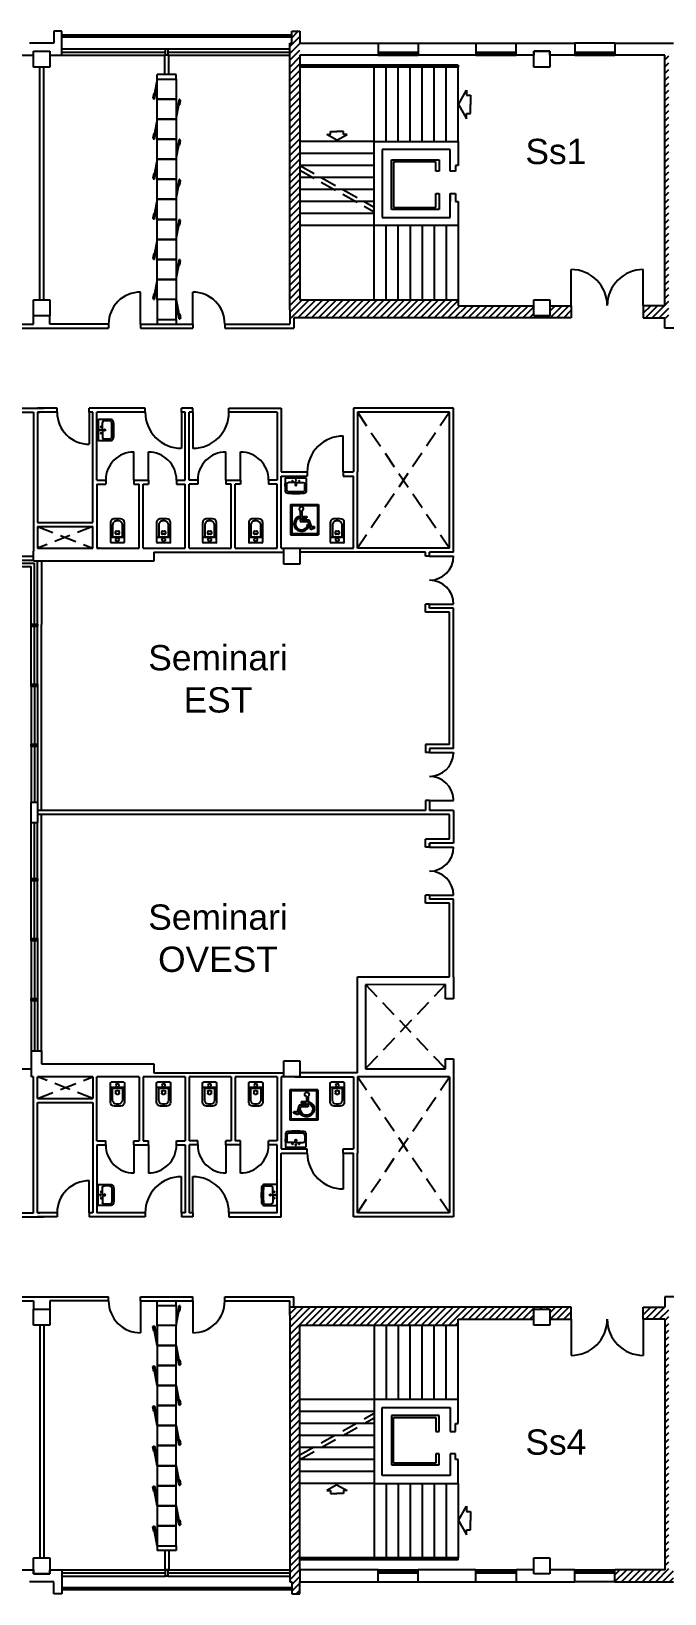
# Model space of a CAD drawing. Header units: millimetres. Extents: x 1723 to 2754, y 1557 to 2103.
# Drawn here: x 1944.9 to 2070.2, y 1794.3 to 2103.2 of the extents above; entities that cross this region are included whole.
import ezdxf

# ---------------------------------------------------------------- set-up
doc = ezdxf.new("R2010")
doc.units = ezdxf.units.MM
doc.linetypes.add('CONTINUA', pattern=[0])
doc.linetypes.add('TRATTEGGIATA2', pattern=[0.375, 0.25, -0.125])
for name, color, linetype in [('arredi', 143, 'Continuous'), ('PROIEZIONI', 4, 'CONTINUA'), ('RETINI', 8, 'Continuous'), ('SEZIONI', 7, 'Continuous')]:
    doc.layers.add(name, color=color, linetype=linetype)
doc.styles.add('Arial', font='Arial.ttf')
pattern_1 = [(45, (-291770.3688, 426021.0216), (-0.673519209, 0.673519209), [])]

# ---------------------------------------------------------------- blocks, each defined once
blk = doc.blocks.new('HANDICAP')
for p, q in [((0, 13), (1, 13)), ((0, 13), (0, 11.917)), ((0.042, 12.958), (0.958, 12.958)), ((0.042, 12.958), (0.042, 11.958)), ((0.958, 12.958), (0.958, 11.958)), ((1, 13), (1, 11.917)), ((0.308, 12.571), (0.308, 12.513)), ((0.342, 12.778), (0.342, 12.392)), ((0.342, 12.392), (0.617, 12.392)), ((0.4, 12.764), (0.4, 12.571)), ((0.4, 12.571), (0.587, 12.571)), ((0.4, 12.513), (0.4, 12.45)), ((0.4, 12.513), (0.587, 12.513)), ((0.4, 12.45), (0.658, 12.45)), ((0.587, 12.571), (0.587, 12.513)), ((0.617, 12.392), (0.717, 12.108)), ((0.618, 12.288), (0.649, 12.199)), ((0.658, 12.45), (0.752, 12.185)), ((0, 11.917), (1, 11.917)), ((0.042, 11.958), (0.958, 11.958)), ((0.717, 12.108), (0.867, 12.167)), ((0.752, 12.185), (0.846, 12.221)), ((0.867, 12.167), (0.846, 12.221))]:
    blk.add_line(p, q)
for centre, radius, start, end in [((0.387, 12.837), 0.075, 280.1076, 232.9666), ((0.398, 12.311), 0.275, 109.0883, 335.8906), ((0.398, 12.311), 0.221, 114.0315, 353.9362)]:
    blk.add_arc(centre, radius, start, end)
blk = doc.blocks.new('AR029', base_point=(2.753, 4.391))
for p, q in [((2.578, 4.371), (2.578, 3.891)), ((2.598, 4.391), (2.908, 4.391)), ((2.928, 3.891), (2.928, 4.371)), ((2.579, 4.262), (2.928, 4.262)), ((2.629, 4.226), (2.629, 3.947)), ((2.855, 4.246), (2.649, 4.246)), ((2.709, 4.118), (2.709, 4.16)), ((2.729, 4.18), (2.78, 4.18)), ((2.78, 4.098), (2.729, 4.098)), ((2.8, 4.16), (2.8, 4.118)), ((2.875, 3.947), (2.875, 4.226)), ((2.678, 3.791), (2.828, 3.791)), ((2.729, 3.847), (2.775, 3.847))]:
    blk.add_line(p, q)
blk.add_circle((2.753, 4.318), 0.0415)
for centre, radius, start, end in [((2.598, 4.371), 0.02, 90, 180), ((2.908, 4.371), 0.02, 0, 90), ((2.649, 4.226), 0.02, 90, 180), ((2.729, 3.947), 0.1, 180, 270), ((2.729, 4.16), 0.02, 90, 180), ((2.729, 4.118), 0.02, 180, 270), ((2.775, 3.947), 0.1, 270, 0), ((2.78, 4.16), 0.02, 0, 90), ((2.78, 4.118), 0.02, 270, 0), ((2.855, 4.226), 0.02, 0, 90), ((2.678, 3.891), 0.1, 180, 270), ((2.828, 3.891), 0.1, 270, 0)]:
    blk.add_arc(centre, radius, start, end)
blk = doc.blocks.new('SANI202R')
for p, q in [((0.158, 0), (0.158, 0.232)), ((0.158, 0), (0.158, -0.232)), ((0.393, 0.282), (0.208, 0.282)), ((0.393, -0.282), (0.208, -0.282))]:
    blk.add_line(p, q)
blk.add_lwpolyline([(0.02, 0.305), (0.02, 0), (0.02, -0.305, 0.270322), (0.036, -0.325, 0.012971), (0.431, -0.325, 0.351801), (0.504, -0.25, 0.023121), (0.515, 0, 0.023121), (0.504, 0.25, 0.351801), (0.431, 0.325, 0.012971), (0.036, 0.325, 0.270322)], format="xyb", close=True)
for centre, radius in [((0.086, 0), 0.0175), ((0.117, 0.1), 0.015), ((0.23, 0), 0.023), ((0.117, -0.1), 0.015)]:
    blk.add_circle(centre, radius)
for centre, radius, start, end in [((0.208, 0.232), 0.05, 90, 180), ((0.398, 0.233), 0.0491, 20.305, 95.8759), ((-2.256, 0.008), 2.711, 359.8359, 5.134), ((-2.256, -0.008), 2.711, 354.866, 0.1641), ((0.208, -0.232), 0.05, 180, 270), ((0.398, -0.233), 0.0491, 264.1241, 339.695)]:
    blk.add_arc(centre, radius, start, end)
blk = doc.blocks.new('MODULOPARETEATTREZZATA')
at = {"linetype": 'Continuous'}
for p, q in [((47, 0), (0, 0)), ((0, 0), (0, -50)), ((47, 0), (56.2, -49.1)), ((47, -50), (47, 0)), ((54.3, -49.5), (47, -10.8)), ((54.9, -35.7), (55.9, -35.5)), ((57.1, -47.5), (54.9, -35.7)), ((55.9, -35.5), (58.1, -47.3)), ((0, -50), (47, -50)), ((56.2, -49.1), (54.3, -49.5)), ((58.1, -47.3), (57.1, -47.5))]:
    blk.add_line(p, q, dxfattribs=at)
blk = doc.blocks.new('A$C34F85DC0')
at = {"ltscale": 0.5}
for p, q in [((29.6, 623), (29.6, 671.1)), ((39.6, 623), (39.6, 671.1))]:
    blk.add_line(p, q, dxfattribs=at)
for p, q in [((11.1, 611.5), (11.1, 623)), ((58.1, 623), (11.1, 623)), ((58.1, 611.5), (58.1, 623)), ((11.1, 11.5), (11.1, 0)), ((58.1, 11.5), (58.1, 0))]:
    blk.add_line(p, q)
at = {"xscale": -1}
for p in [(58.1, 611.5), (58.1, 511.5), (58.1, 411.5), (58.1, 311.5), (58.1, 211.5), (58.1, 111.5)]:
    blk.add_blockref('MODULOPARETEATTREZZATA', p, dxfattribs=at)
at = {"xscale": -1, "rotation": 180}
for p in [(11.1, 511.5), (11.1, 411.5), (11.1, 311.5), (11.1, 211.5), (11.1, 111.5)]:
    blk.add_blockref('MODULOPARETEATTREZZATA', p, dxfattribs=at)
at = {"rotation": 1.039168751049147e-12}
blk.add_blockref('MODULOPARETEATTREZZATA', (11.1, 61.5), dxfattribs=at)

msp = doc.modelspace()

# ---------------------------------------------------------------- hatches: boundary and pattern name
at = {"layer": 'RETINI', "true_color": 0x9e004f}
h = msp.add_hatch(dxfattribs=at)
h.set_pattern_fill('ANSI31', color=234, scale=0.3)
h.set_pattern_definition(pattern_1)
h.paths.add_polyline_path([(1998, 2098.43), (1998, 2100.81), (1998, 2100.81), (1998, 2103.19), (1996.42, 2103.19), (1996.42, 2100.81), (1996.02, 2100.81), (1996.02, 2099.22), (1996.02, 2048.14), (1996.02, 2046.55), (1996.81, 2046.55), (2051.66, 2046.55), (2051.66, 2048.93), (2047.42, 2048.93), (2047.42, 2046.95), (2044.25, 2046.95), (2044.25, 2048.93), (2029.35, 2048.93), (2029.35, 2050.12), (1998, 2050.12)])
h = msp.add_hatch(dxfattribs=at)
h.set_pattern_fill('ANSI31', color=234, scale=0.3)
h.set_pattern_definition(pattern_1)
h.paths.add_polyline_path([(2070.94, 2098.43), (2070.15, 2098.43), (2070.15, 2048.93), (2065.91, 2048.93), (2065.91, 2046.55), (2070.15, 2046.55), (2070.94, 2046.55)])
h = msp.add_hatch(dxfattribs=at)
h.set_pattern_fill('ANSI31', color=234, scale=0.3)
h.set_pattern_definition(pattern_1)
h.paths.add_polyline_path([(2029.35, 1848.55), (2044.25, 1848.55), (2044.25, 1850.53), (2047.42, 1850.53), (2047.42, 1848.55), (2051.66, 1848.55), (2051.66, 1850.93), (1996.81, 1850.93), (1996.02, 1850.93), (1996.02, 1849.34), (1996.02, 1798.26), (1996.02, 1796.67), (1996.42, 1796.67), (1996.42, 1794.29), (1998, 1794.29), (1998, 1796.67), (1998, 1799.05), (1998, 1847.36), (2029.35, 1847.36)])
h.paths.add_polyline_path([(2070.94, 1850.93), (2070.15, 1850.93), (2065.91, 1850.93), (2065.91, 1848.55), (2070.15, 1848.55), (2070.15, 1799.05), (2060.31, 1799.05), (2060.31, 1796.68), (2071.85, 1796.68), (2071.85, 1799.05), (2070.94, 1799.05)])

# ---------------------------------------------------------------- linework, layer by layer
at = {"layer": 'PROIEZIONI', "ltscale": 0.5}
for p, q in [((1996.42, 2102.39), (1950.99, 2102.39)), ((1996.42, 2102.04), (1950.99, 2102.04)), ((2013.49, 2100.8), (2021.41, 2100.8)), ((2032.84, 2100.8), (2040.76, 2100.8)), ((2060.31, 2100.8), (2052.39, 2100.8)), ((1950.99, 2099.7), (1971.47, 2099.7)), ((1950.99, 2099.07), (1971.47, 2099.07)), ((1950.99, 2098.43), (1971.47, 2098.43)), ((1971.94, 2099.7), (1996.02, 2099.7)), ((1971.94, 2099.07), (1996.02, 2099.07)), ((1971.94, 2098.43), (1996.02, 2098.43)), ((2013.49, 2099.07), (2021.41, 2099.07)), ((2013.49, 2098.75), (2021.41, 2098.75)), ((2013.49, 2098.43), (2021.41, 2098.43)), ((2032.84, 2099.07), (2040.76, 2099.07)), ((2032.84, 2098.75), (2040.76, 2098.75)), ((2032.84, 2098.43), (2040.76, 2098.43)), ((2052.39, 2099.07), (2060.31, 2099.07)), ((2052.39, 2098.75), (2060.31, 2098.75)), ((2052.39, 2098.43), (2060.31, 2098.43)), ((2029.35, 2096.45), (1998, 2096.45)), ((2029.35, 2096.06), (1998, 2096.06)), ((2012.72, 2081.4), (2012.72, 2096.06)), ((2015.09, 2081.4), (2015.09, 2096.06)), ((2017.47, 2081.4), (2017.47, 2096.06)), ((2019.85, 2081.4), (2019.85, 2096.06)), ((2022.22, 2081.4), (2022.22, 2096.06)), ((2024.6, 2081.4), (2024.6, 2096.06)), ((2026.97, 2081.4), (2026.97, 2096.06)), ((2029.35, 2096.45), (2029.35, 2096.06)), ((2029.35, 2081.4), (2029.35, 2096.06)), ((2012.72, 2081.4), (1998, 2081.4)), ((2012.72, 2079.03), (1998, 2079.03)), ((2012.72, 2076.65), (1998, 2076.65)), ((2016.12, 2067.94), (2016.12, 2077.74)), ((2016.12, 2077.74), (2025.55, 2077.74)), ((2016.51, 2077.34), (2016.51, 2068.33)), ((2024.92, 2077.34), (2016.51, 2077.34)), ((2024.92, 2075.54), (2024.92, 2077.34)), ((2025.55, 2077.74), (2025.55, 2075.54)), ((2012.72, 2074.27), (1998, 2074.27)), ((2025.55, 2075.54), (2024.92, 2075.54)), ((2012.72, 2071.9), (1998, 2071.9)), ((2024.92, 2068.33), (2024.92, 2071.11)), ((2024.92, 2071.11), (2025.55, 2071.11)), ((2025.55, 2071.11), (2025.55, 2067.94)), ((2012.72, 2069.52), (1998, 2069.52)), ((2012.72, 2067.15), (1998, 2067.15)), ((2025.55, 2067.94), (2016.12, 2067.94)), ((2016.51, 2068.33), (2024.92, 2068.33)), ((2012.72, 2064.77), (1998, 2064.77)), ((2012.72, 2050.12), (2012.72, 2064.77)), ((2015.09, 2050.12), (2015.09, 2064.77)), ((2017.47, 2050.12), (2017.47, 2064.77)), ((2019.85, 2064.77), (2019.85, 2050.12)), ((2022.22, 2064.77), (2022.22, 2050.12)), ((2024.6, 2064.77), (2024.6, 2050.12)), ((2026.97, 2064.77), (2026.97, 2050.12)), ((2029.35, 2064.77), (2029.35, 2050.12)), ((1921.57, 1999.42), (1945.41, 1999.42)), ((1933.69, 1998.63), (1945.41, 1998.63)), ((1933.69, 1998), (1945.57, 1998)), ((1933.69, 1997.37), (1944.94, 1997.37)), ((1944.94, 1986), (1944.94, 1997.37)), ((1945.57, 1986), (1945.57, 1998)), ((1946.2, 1986), (1946.2, 1998.43)), ((1946.99, 1998.43), (1946.99, 1985.92)), ((1944.94, 1974.12), (1944.94, 1985.52)), ((1945.57, 1974.12), (1945.57, 1985.52)), ((1946.2, 1974.12), (1946.2, 1985.52)), ((1946.99, 1949.14), (1946.99, 1985.92)), ((1944.94, 1973.64), (1944.94, 1962.24)), ((1945.57, 1973.64), (1945.57, 1962.24)), ((1946.2, 1973.64), (1946.2, 1962.24)), ((1944.94, 1961.76), (1944.94, 1950.8)), ((1945.57, 1961.76), (1945.57, 1950.8)), ((1946.2, 1961.76), (1946.2, 1950.8)), ((1944.94, 1935.72), (1944.94, 1946.68)), ((1945.57, 1935.72), (1945.57, 1946.68)), ((1946.2, 1935.72), (1946.2, 1946.68)), ((1946.99, 1901.62), (1946.99, 1948.34)), ((1944.94, 1923.84), (1944.94, 1935.24)), ((1945.57, 1923.84), (1945.57, 1935.24)), ((1946.2, 1923.84), (1946.2, 1935.24)), ((1944.94, 1923.36), (1944.94, 1911.96)), ((1945.57, 1923.36), (1945.57, 1911.96)), ((1946.2, 1923.36), (1946.2, 1911.96)), ((1944.94, 1911.48), (1944.94, 1901.62)), ((1945.57, 1911.48), (1945.57, 1901.62)), ((1946.2, 1911.48), (1946.2, 1901.62)), ((1921.57, 1898.06), (1945.01, 1898.06)), ((2012.72, 1847.36), (2012.72, 1832.71)), ((2015.09, 1847.36), (2015.09, 1832.71)), ((2017.47, 1847.36), (2017.47, 1832.71)), ((2019.85, 1832.71), (2019.85, 1847.36)), ((2022.22, 1832.71), (2022.22, 1847.36)), ((2024.6, 1832.71), (2024.6, 1847.36)), ((2026.97, 1832.71), (2026.97, 1847.36)), ((2029.35, 1832.71), (2029.35, 1847.36)), ((2012.72, 1832.71), (1998, 1832.71)), ((2012.72, 1830.33), (1998, 1830.33)), ((2016.12, 1829.54), (2016.12, 1819.75)), ((2025.55, 1829.54), (2016.12, 1829.54)), ((2016.51, 1820.14), (2016.51, 1829.15)), ((2016.51, 1829.15), (2024.92, 1829.15)), ((2024.92, 1829.15), (2024.92, 1826.37)), ((2025.55, 1826.37), (2025.55, 1829.54)), ((2012.72, 1827.96), (1998, 1827.96)), ((2012.72, 1825.58), (1998, 1825.58)), ((2024.92, 1826.37), (2025.55, 1826.37)), ((2012.72, 1823.21), (1998, 1823.21)), ((2012.72, 1820.83), (1998, 1820.83)), ((2016.12, 1819.75), (2025.55, 1819.75)), ((2024.92, 1820.14), (2016.51, 1820.14)), ((2024.92, 1821.94), (2024.92, 1820.14)), ((2025.55, 1821.94), (2024.92, 1821.94)), ((2025.55, 1819.75), (2025.55, 1821.94)), ((2012.72, 1818.45), (1998, 1818.45)), ((2012.72, 1816.08), (1998, 1816.08)), ((2012.72, 1816.08), (2012.72, 1801.42)), ((2015.09, 1816.08), (2015.09, 1801.42)), ((2017.47, 1816.08), (2017.47, 1801.42)), ((2019.85, 1816.08), (2019.85, 1801.42)), ((2022.22, 1816.08), (2022.22, 1801.42)), ((2024.6, 1816.08), (2024.6, 1801.42)), ((2026.97, 1816.08), (2026.97, 1801.42)), ((2029.35, 1816.08), (2029.35, 1801.42)), ((2029.35, 1801.42), (1998, 1801.42)), ((2029.35, 1801.03), (1998, 1801.03)), ((1950.99, 1799.05), (1971.47, 1799.05)), ((1950.99, 1798.41), (1971.47, 1798.41)), ((1950.99, 1797.78), (1971.47, 1797.78)), ((1971.94, 1799.05), (1996.02, 1799.05)), ((1971.94, 1798.41), (1996.02, 1798.41)), ((1971.94, 1797.78), (1996.02, 1797.78)), ((2013.49, 1799.05), (2021.41, 1799.05)), ((2013.49, 1798.73), (2021.41, 1798.73)), ((2013.49, 1798.41), (2021.41, 1798.41)), ((2032.84, 1799.05), (2040.76, 1799.05)), ((2032.84, 1798.73), (2040.76, 1798.73)), ((2032.84, 1798.41), (2040.76, 1798.41)), ((2052.39, 1799.05), (2060.31, 1799.05)), ((2052.39, 1798.73), (2060.31, 1798.73)), ((2052.39, 1798.41), (2060.31, 1798.41)), ((1996.42, 1795.44), (1950.99, 1795.44)), ((1996.42, 1795.09), (1950.99, 1795.09)), ((2013.49, 1796.68), (2021.41, 1796.68)), ((2032.84, 1796.68), (2040.76, 1796.68)), ((2060.31, 1796.68), (2052.39, 1796.68))]:
    msp.add_line(p, q, dxfattribs=at)
at = {"layer": 'PROIEZIONI', "color": 143, "linetype": 'TRATTEGGIATA2', "ltscale": 13}
for p, q in [((2029.39, 2088.72), (2030.94, 2091.55)), ((2030.94, 2091.55), (2030.94, 2090.52)), ((2029.39, 2088.72), (2030.94, 2085.9)), ((2030.94, 2090.52), (2031.74, 2090.52)), ((2031.74, 2090.52), (2031.74, 2088.72)), ((2031.74, 2086.93), (2031.74, 2088.72)), ((2030.94, 2086.93), (2031.74, 2086.93)), ((2030.94, 2085.9), (2030.94, 2086.93)), ((2003.34, 2082.78), (2004.08, 2082.78)), ((2005.36, 2081.68), (2003.34, 2082.78)), ((2004.08, 2082.78), (2004.08, 2083.36)), ((2004.08, 2083.36), (2005.36, 2083.36)), ((2006.64, 2083.36), (2005.36, 2083.36)), ((2005.36, 2081.68), (2007.38, 2082.78)), ((2006.64, 2082.78), (2006.64, 2083.36)), ((2007.38, 2082.78), (2006.64, 2082.78)), ((1998, 2076.65), (2012.72, 2068.42)), ((1998, 2075.74), (2012.72, 2067.51)), ((2009.4, 2027.86), (2027.62, 2001.01)), ((2027.6, 2027.86), (2009.4, 2001.01)), ((1957.13, 2005.3), (1946.2, 2001.01)), ((1946.2, 2005.3), (1957.13, 2001.01)), ((2026.83, 1914.72), (2010.99, 1898.06)), ((2010.99, 1914.72), (2026.83, 1898.06)), ((2027.6, 1869.62), (2009.4, 1896.47)), ((2009.4, 1869.62), (2027.62, 1896.47)), ((1998, 1821.74), (2012.72, 1829.98)), ((1998, 1820.83), (2012.72, 1829.06)), ((2005.36, 1815.8), (2003.34, 1814.7)), ((2003.34, 1814.7), (2004.08, 1814.7)), ((2004.08, 1814.7), (2004.08, 1814.12)), ((2004.08, 1814.12), (2005.36, 1814.12)), ((2005.36, 1815.8), (2007.38, 1814.7)), ((2006.64, 1814.12), (2005.36, 1814.12)), ((2006.64, 1814.7), (2006.64, 1814.12)), ((2007.38, 1814.7), (2006.64, 1814.7)), ((2029.39, 1808.76), (2030.94, 1811.58)), ((2030.94, 1811.58), (2030.94, 1810.55)), ((2030.94, 1810.55), (2031.74, 1810.55)), ((2031.74, 1810.55), (2031.74, 1808.76)), ((2029.39, 1808.76), (2030.94, 1805.93)), ((2031.74, 1806.96), (2031.74, 1808.76)), ((2030.94, 1806.96), (2031.74, 1806.96)), ((2030.94, 1805.93), (2030.94, 1806.96))]:
    msp.add_line(p, q, dxfattribs=at)
at = {"layer": 'PROIEZIONI'}
for p, q in [((2051.66, 2048.94), (2051.66, 2056.07)), ((2065.91, 2048.94), (2065.91, 2056.07)), ((1966.56, 2045.3), (1966.56, 2051.63)), ((1976.85, 2045.3), (1976.85, 2051.63)), ((1956.38, 2027.86), (1956.38, 2021.53)), ((1974.6, 2027.86), (1974.6, 2020.73)), ((1976.89, 2027.86), (1976.89, 2020.73)), ((2006.62, 2016.06), (2006.62, 2023.18)), ((1965.19, 2014.47), (1965.19, 2020.02)), ((1968.1, 2014.47), (1968.1, 2020.02)), ((1983.39, 2014.47), (1983.39, 2020.02)), ((1986.3, 2014.47), (1986.3, 2020.02)), ((2023.66, 1999.42), (2028.41, 1999.42)), ((2023.66, 1989.91), (2028.41, 1989.91)), ((2023.66, 1960.63), (2028.41, 1960.63)), ((2028.41, 1960.63), (2028.41, 1960.39)), ((2023.66, 1951.12), (2028.41, 1951.12)), ((2028.41, 1951.12), (2028.41, 1951.36)), ((2023.66, 1941.89), (2028.41, 1941.89)), ((2023.66, 1932.4), (2028.41, 1932.4)), ((1965.19, 1883.01), (1965.19, 1877.46)), ((1968.1, 1883.01), (1968.1, 1877.46)), ((1983.39, 1883.01), (1983.39, 1877.46)), ((1986.3, 1877.46), (1986.3, 1883.01)), ((2006.62, 1881.42), (2006.62, 1874.3)), ((1956.38, 1869.62), (1956.38, 1875.96)), ((1974.6, 1869.62), (1974.6, 1876.75)), ((1976.89, 1869.62), (1976.89, 1876.75)), ((1966.56, 1852.2), (1966.56, 1845.86)), ((1976.85, 1852.2), (1976.85, 1845.87)), ((2051.66, 1848.55), (2051.66, 1841.42)), ((2065.91, 1848.55), (2065.91, 1841.42))]:
    msp.add_line(p, q, dxfattribs=at)
at = {"layer": 'PROIEZIONI', "linetype": 'TRATTEGGIATA2', "ltscale": 13}
for p, q in [((1946.2, 1892.18), (1957.13, 1896.47)), ((1957.13, 1892.18), (1946.2, 1896.47))]:
    msp.add_line(p, q, dxfattribs=at)
at = {"layer": 'PROIEZIONI'}
for centre, radius, start, end in [((2051.66, 2048.94), 7.13, 0, 90), ((2065.91, 2048.94), 7.13, 90, 180), ((1966.54, 2045.3), 6.32, 89.8816, 180), ((1976.87, 2045.3), 6.32, 0, 90.1184), ((1956.37, 2027.86), 6.32, 180, 270.1184), ((1974.58, 2027.86), 7.11, 180, 270.1184), ((1976.91, 2027.86), 7.11, 269.8816, 0), ((2006.6, 2016.06), 7.11, 89.8816, 180), ((1965.18, 2014.47), 5.53, 89.8816, 180), ((1968.11, 2014.47), 5.53, 0, 90.1184), ((1983.38, 2014.47), 5.53, 89.8816, 180), ((1986.31, 2014.47), 5.53, 0, 90.1184), ((2023.66, 1999.42), 4.75, 270, 0), ((2023.66, 1989.91), 4.75, 0, 90), ((2023.66, 1960.63), 4.75, 270, 357.1028), ((2023.66, 1951.12), 4.75, 2.8972, 90), ((2023.66, 1941.89), 4.75, 270, 0), ((2023.66, 1932.39), 4.75, 0.1624, 90), ((1965.18, 1883.01), 5.53, 180, 270.1184), ((1968.11, 1883.01), 5.53, 269.8816, 0), ((1983.38, 1883.01), 5.53, 180, 270.1184), ((1986.31, 1883.01), 5.53, 269.8816, 0), ((2006.6, 1881.42), 7.11, 180, 270.1184), ((1956.37, 1869.62), 6.32, 89.8816, 180), ((1974.58, 1869.62), 7.11, 89.8816, 180), ((1976.91, 1869.62), 7.11, 0, 90.1184), ((1966.54, 1852.2), 6.32, 180, 270.1184), ((1976.87, 1852.2), 6.32, 269.8816, 0), ((2051.66, 1848.55), 7.13, 270, 0), ((2065.91, 1848.55), 7.13, 180, 270)]:
    msp.add_arc(centre, radius, start, end, dxfattribs=at)
at = {"layer": 'RETINI'}
for p, q in [((1996.81, 1850.93), (1996.02, 1850.93)), ((1998, 1799.05), (1998, 1796.67))]:
    msp.add_line(p, q, dxfattribs=at)
at = {"layer": 'SEZIONI', "ltscale": 0.5}
for p, q in [((1949.41, 2100.81), (1944.58, 2100.81)), ((1949.41, 2103.18), (1949.41, 2100.81)), ((1950.99, 2103.18), (1949.41, 2103.18)), ((1950.99, 2098.43), (1950.99, 2103.18)), ((1996.02, 2099.22), (1996.02, 2100.81)), ((1996.42, 2100.81), (1996.42, 2103.19)), ((1996.42, 2103.19), (1998, 2103.19)), ((1998, 2103.19), (1998, 2100.81)), ((1998, 2100.81), (2013.49, 2100.8)), ((2013.49, 2100.8), (2013.49, 2098.43)), ((2021.41, 2100.8), (2032.84, 2100.8)), ((2021.41, 2100.8), (2021.41, 2098.43)), ((2032.84, 2100.8), (2032.84, 2098.43)), ((2040.76, 2100.8), (2052.39, 2100.8)), ((2040.76, 2098.43), (2040.76, 2100.8)), ((2052.39, 2100.8), (2052.39, 2098.43)), ((2060.31, 2100.8), (2071.85, 2100.8)), ((2060.31, 2100.8), (2060.31, 2098.43)), ((1942.99, 2098.43), (1945.41, 2098.43)), ((1945.41, 2096.06), (1945.41, 2099.22)), ((1945.41, 2099.22), (1948.58, 2099.22)), ((1945.41, 2099.22), (1948.58, 2099.22)), ((1945.41, 2098.43), (1945.41, 2099.22)), ((1948.58, 2099.22), (1948.58, 2096.06)), ((1948.58, 2099.22), (1948.58, 2098.43)), ((1948.58, 2098.43), (1950.99, 2098.43)), ((1972.1, 2098.43), (1971.31, 2098.43)), ((1972.1, 2098.43), (1971.31, 2098.43)), ((1996.02, 2048.14), (1996.02, 2099.22)), ((2013.49, 2098.43), (1998, 2098.43)), ((1998, 2098.43), (1998, 2050.12)), ((2032.84, 2098.43), (2021.41, 2098.43)), ((2044.25, 2098.43), (2040.76, 2098.43)), ((2044.25, 2096.06), (2044.25, 2099.22)), ((2044.25, 2099.22), (2047.42, 2099.22)), ((2044.25, 2099.22), (2044.25, 2098.43)), ((2047.42, 2099.22), (2044.25, 2099.22)), ((2047.42, 2099.22), (2047.42, 2096.06)), ((2047.42, 2098.43), (2047.42, 2099.22)), ((2052.39, 2098.43), (2047.42, 2098.43)), ((2070.15, 2098.43), (2060.31, 2098.43)), ((2070.15, 2048.93), (2070.15, 2098.43)), ((1948.58, 2096.06), (1945.41, 2096.06)), ((1946.6, 2050.12), (1946.6, 2096.06)), ((1947.39, 2050.12), (1947.39, 2096.06)), ((2047.42, 2096.06), (2044.25, 2096.06)), ((2012.72, 2064.77), (2012.72, 2081.4)), ((2012.72, 2081.4), (2029.35, 2081.4)), ((2014.3, 2079.82), (2014.3, 2066.35)), ((2027.77, 2079.82), (2014.3, 2079.82)), ((2027.77, 2076.65), (2027.77, 2079.82)), ((2029.35, 2081.4), (2029.35, 2076.65)), ((2027.77, 2075.54), (2027.77, 2076.65)), ((2029.35, 2076.65), (2028.8, 2076.65)), ((2028.8, 2076.65), (2028.8, 2075.54)), ((2028.8, 2075.54), (2027.77, 2075.54)), ((2027.77, 2071.11), (2027.77, 2069.52)), ((2027.77, 2071.11), (2028.8, 2071.11)), ((2027.77, 2069.52), (2027.77, 2071.11)), ((2028.8, 2071.11), (2028.8, 2069.52)), ((2027.77, 2066.35), (2027.77, 2069.52)), ((2029.35, 2069.52), (2029.35, 2064.77)), ((2029.35, 2064.77), (2012.72, 2064.77)), ((2014.3, 2066.35), (2027.77, 2066.35)), ((1945.41, 2050.12), (1948.58, 2050.12)), ((1945.41, 2046.95), (1945.41, 2050.12)), ((1948.58, 2050.12), (1948.58, 2046.95)), ((1996.02, 2048.14), (1996.02, 2045.29)), ((1998, 2050.12), (2029.35, 2050.12)), ((2029.35, 2050.12), (2029.35, 2048.93)), ((2029.35, 2048.93), (2044.25, 2048.93)), ((2044.25, 2050.12), (2047.42, 2050.12)), ((2044.25, 2046.95), (2044.25, 2050.12)), ((2047.42, 2050.12), (2047.42, 2046.95)), ((2047.42, 2048.93), (2051.66, 2048.93)), ((2051.66, 2048.93), (2051.66, 2046.55)), ((2070.15, 2048.93), (2065.91, 2048.93)), ((2065.91, 2048.93), (2065.91, 2046.55)), ((1933.77, 2045.29), (1945.41, 2045.29)), ((1948.58, 2046.95), (1945.41, 2046.95)), ((1945.41, 2045.29), (1945.41, 2046.95)), ((1948.58, 2045.29), (1948.58, 2046.95)), ((1960.22, 2045.29), (1948.58, 2045.29)), ((1960.22, 2045.29), (1960.22, 2044.49)), ((1966.56, 2045.29), (1976.85, 2045.29)), ((1966.56, 2045.29), (1966.56, 2044.49)), ((1976.85, 2045.29), (1976.85, 2044.49)), ((1983.19, 2045.29), (1996.02, 2045.29)), ((1983.19, 2045.29), (1983.19, 2044.49)), ((2051.66, 2046.55), (1996.81, 2046.55)), ((1996.81, 2046.55), (1996.81, 2044.49)), ((2047.42, 2046.95), (2044.25, 2046.95)), ((2065.91, 2046.55), (2070.15, 2046.55)), ((2070.15, 2044.49), (2070.15, 2046.55)), ((1933.77, 2044.49), (1960.22, 2044.49)), ((1966.56, 2044.49), (1976.85, 2044.49)), ((1983.19, 2044.49), (1996.81, 2044.49)), ((2075.69, 2044.49), (2070.15, 2044.49)), ((1932.42, 2028.65), (1947.39, 2028.65)), ((1932.42, 2027.86), (1945.41, 2027.86)), ((1945.41, 2027.86), (1945.41, 2000.41)), ((1950.04, 2028.65), (1946.2, 2028.65)), ((1946.2, 2027.86), (1946.6, 2027.86)), ((1950.04, 2027.86), (1946.2, 2027.86)), ((1946.2, 2027.86), (1946.2, 2006.1)), ((1950.04, 2027.86), (1950.04, 2028.65)), ((1956.38, 2027.86), (1956.38, 2028.65)), ((1967.47, 2028.65), (1956.38, 2028.65)), ((1957.13, 2027.86), (1956.38, 2027.86)), ((1957.13, 2006.1), (1957.13, 2027.86)), ((1967.47, 2027.86), (1957.92, 2027.86)), ((1957.92, 2014.47), (1957.92, 2027.86)), ((1967.47, 2027.86), (1967.47, 2028.65)), ((1974.6, 2027.86), (1974.6, 2028.65)), ((1976.89, 2028.65), (1974.6, 2028.65)), ((1975.35, 2027.86), (1974.6, 2027.86)), ((1975.35, 2014.47), (1975.35, 2027.86)), ((1976.89, 2027.86), (1976.14, 2027.86)), ((1976.14, 2014.47), (1976.14, 2027.86)), ((1976.89, 2027.86), (1976.89, 2028.65)), ((1984.02, 2027.86), (1984.02, 2028.65)), ((1984.02, 2028.65), (1994.36, 2028.65)), ((1993.56, 2027.86), (1984.02, 2027.86)), ((1993.56, 2027.86), (1993.56, 2014.47)), ((1994.36, 2028.65), (1994.36, 2016.06)), ((2028.41, 2028.65), (2008.61, 2028.65)), ((2008.61, 2028.65), (2008.61, 2016.06)), ((2027.6, 2027.86), (2009.4, 2027.86)), ((2009.4, 2027.86), (2009.4, 2016.06)), ((2027.61, 2001.01), (2027.6, 2027.86)), ((2028.41, 2000.22), (2028.41, 2028.65)), ((1957.92, 2014.47), (1959.65, 2014.47)), ((1959.65, 2014.47), (1959.65, 2013.68)), ((1965.19, 2014.47), (1968.1, 2014.47)), ((1965.19, 2014.47), (1965.19, 2013.68)), ((1968.1, 2014.47), (1968.1, 2013.68)), ((1973.64, 2014.47), (1975.35, 2014.47)), ((1973.64, 2014.47), (1973.64, 2013.68)), ((1977.85, 2014.47), (1976.14, 2014.47)), ((1977.85, 2014.47), (1977.85, 2013.68)), ((1983.39, 2014.47), (1983.39, 2013.68)), ((1983.39, 2014.47), (1986.3, 2014.47)), ((1986.3, 2014.47), (1986.3, 2013.68)), ((1993.56, 2014.47), (1991.84, 2014.47)), ((1991.84, 2014.47), (1991.84, 2013.68)), ((1994.36, 2016.06), (1999.49, 2016.06)), ((1994.36, 2001.01), (1994.36, 2015.26)), ((1994.36, 2015.26), (1999.49, 2015.26)), ((1999.49, 2016.06), (1999.49, 2015.26)), ((1999.49, 2016.06), (1999.49, 2016.06)), ((2006.62, 2016.06), (2006.62, 2015.26)), ((2006.62, 2016.06), (2008.61, 2016.06)), ((2006.62, 2015.26), (2008.61, 2015.26)), ((2008.61, 2001.01), (2008.61, 2015.26)), ((2009.4, 2001.01), (2009.4, 2016.06)), ((1957.92, 2013.68), (1957.92, 2001.01)), ((1957.92, 2013.68), (1957.92, 2001.01)), ((1957.92, 2013.68), (1959.65, 2013.68)), ((1965.19, 2013.68), (1966.24, 2013.68)), ((1966.24, 2001.01), (1966.24, 2013.68)), ((1967.03, 2001.01), (1967.03, 2013.68)), ((1967.03, 2013.68), (1968.1, 2013.68)), ((1973.64, 2013.68), (1975.35, 2013.68)), ((1975.35, 2001.01), (1975.35, 2013.68)), ((1976.14, 2001.01), (1976.14, 2013.68)), ((1977.85, 2013.68), (1976.14, 2013.68)), ((1984.46, 2013.68), (1983.39, 2013.68)), ((1984.46, 2001.01), (1984.46, 2013.68)), ((1985.25, 2001.01), (1985.25, 2013.68)), ((1986.3, 2013.68), (1985.25, 2013.68)), ((1993.56, 2013.68), (1991.84, 2013.68)), ((1993.56, 2001.01), (1993.56, 2013.68)), ((1946.2, 2006.1), (1957.13, 2006.1)), ((1946.2, 2005.3), (1946.2, 2001.01)), ((1946.2, 2005.3), (1946.2, 2001.01)), ((1946.2, 2005.3), (1957.13, 2005.3)), ((1957.13, 2001.01), (1957.13, 2005.3)), ((1945.41, 1998.43), (1945.41, 2000.41)), ((1946.2, 2001.01), (1957.13, 2001.01)), ((1958.4, 2001.01), (1957.92, 2001.01)), ((1957.92, 2001.01), (1966.24, 2001.01)), ((1967.03, 2001.01), (1975.35, 2001.01)), ((1969.17, 2000.22), (1993.89, 2000.22)), ((1969.17, 2000.22), (1994.83, 2000.22)), ((1969.17, 2000.22), (1969.17, 1998.43)), ((1976.14, 2001.01), (1984.46, 2001.01)), ((1985.25, 2001.01), (1993.56, 2001.01)), ((1994.36, 2001.01), (1994.83, 2001.01)), ((1994.83, 2001.01), (1998, 2001.01)), ((1994.83, 1997.84), (1994.83, 2001.01)), ((1998, 2001.01), (1998, 1997.84)), ((1998, 2001.01), (2008.61, 2001.01)), ((2022.87, 2000.22), (1998, 2000.22)), ((2027.62, 2001.01), (2009.4, 2001.01)), ((2022.87, 1999.42), (2022.87, 2000.22)), ((2023.66, 1999.42), (2022.87, 1999.42)), ((2028.41, 2000.22), (2023.66, 2000.22)), ((2023.66, 1999.42), (2023.66, 2000.22)), ((1969.17, 1998.43), (1945.41, 1998.43)), ((1998, 1997.84), (1994.83, 1997.84)), ((2023.66, 1989.91), (2022.87, 1989.91)), ((2022.87, 1989.13), (2022.87, 1989.91)), ((2023.66, 1989.13), (2023.66, 1989.91)), ((2022.87, 1988.34), (2022.87, 1989.13)), ((2027.62, 1988.33), (2022.87, 1988.34)), ((2028.41, 1989.12), (2023.66, 1989.13)), ((2027.62, 1962.21), (2027.62, 1988.33)), ((2028.41, 1961.42), (2028.41, 1989.12)), ((2027.62, 1962.21), (2022.87, 1962.2)), ((2022.87, 1962.2), (2022.87, 1961.41)), ((2022.87, 1961.41), (2022.87, 1960.63)), ((2023.66, 1960.63), (2022.87, 1960.63)), ((2028.41, 1961.42), (2023.66, 1961.41)), ((2023.66, 1961.41), (2023.66, 1960.63)), ((2022.87, 1949.14), (1946.2, 1949.14)), ((2023.66, 1951.12), (2022.87, 1951.12)), ((2022.87, 1951.12), (2022.87, 1949.14)), ((2023.66, 1951.12), (2023.66, 1949.14)), ((2028.41, 1949.14), (2023.66, 1949.14)), ((2028.41, 1949.14), (2028.41, 1942.69)), ((2027.62, 1948.34), (1946.2, 1948.34)), ((2027.62, 1943.48), (2027.62, 1948.34)), ((2027.62, 1943.48), (2022.87, 1943.48)), ((2022.87, 1941.91), (2022.87, 1943.48)), ((2023.66, 1941.91), (2022.87, 1941.91)), ((2028.41, 1942.69), (2023.66, 1942.69)), ((2023.66, 1942.69), (2023.66, 1941.91)), ((2023.66, 1941.91), (2023.66, 1942.69)), ((2023.66, 1932.39), (2022.87, 1932.39)), ((2022.87, 1931.6), (2022.87, 1932.39)), ((2022.87, 1930.81), (2022.87, 1931.6)), ((2027.62, 1930.81), (2022.87, 1930.81)), ((2023.66, 1932.39), (2023.66, 1931.61)), ((2028.41, 1931.6), (2023.66, 1931.6)), ((2027.62, 1916.27), (2027.62, 1930.81)), ((2027.62, 1924.76), (2027.62, 1930.81)), ((2028.41, 1916.27), (2028.41, 1931.6)), ((2028.41, 1923.97), (2028.41, 1931.6)), ((2009.4, 1916.27), (2027.62, 1916.27)), ((2009.4, 1897.26), (2009.4, 1916.27)), ((2028.41, 1916.27), (2028.41, 1911.93)), ((2026.83, 1914.72), (2010.99, 1914.69)), ((2010.99, 1914.69), (2010.99, 1898.06)), ((2026.83, 1911.93), (2026.83, 1914.72)), ((2028.41, 1911.93), (2026.83, 1911.93)), ((1945.01, 1901.62), (1946.99, 1901.62)), ((1945.01, 1896.47), (1945.01, 1901.62)), ((1946.99, 1901.62), (1946.99, 1899.05)), ((2026.83, 1900.05), (2028.41, 1900.05)), ((2026.83, 1898.06), (2026.83, 1900.05)), ((2028.41, 1900.05), (2028.41, 1896.47)), ((1946.99, 1899.05), (1969.17, 1899.05)), ((1946.99, 1899.05), (1969.17, 1899.05)), ((1969.17, 1899.05), (1969.17, 1897.26)), ((1969.17, 1899.05), (1969.17, 1897.26)), ((1969.17, 1897.26), (1994.83, 1897.26)), ((1994.83, 1899.64), (1998, 1899.64)), ((1994.83, 1896.47), (1994.83, 1899.64)), ((1998, 1899.64), (1998, 1896.47)), ((2009.4, 1897.26), (1998, 1897.26)), ((2010.99, 1898.06), (2026.83, 1898.06)), ((1945.41, 1896.47), (1945.01, 1896.47)), ((1945.41, 1869.73), (1945.41, 1896.47)), ((1945.41, 1869.62), (1945.41, 1896.47)), ((1957.13, 1896.47), (1946.2, 1896.47)), ((1946.2, 1892.18), (1946.2, 1896.47)), ((1946.2, 1892.18), (1946.2, 1896.47)), ((1957.13, 1896.47), (1957.13, 1892.18)), ((1966.24, 1896.47), (1957.92, 1896.47)), ((1957.92, 1883.8), (1957.92, 1896.47)), ((1966.24, 1896.47), (1966.24, 1883.8)), ((1975.35, 1896.47), (1967.03, 1896.47)), ((1967.03, 1896.47), (1967.03, 1883.8)), ((1975.35, 1896.47), (1975.35, 1883.8)), ((1984.46, 1896.47), (1976.14, 1896.47)), ((1976.14, 1896.47), (1976.14, 1883.8)), ((1984.46, 1896.47), (1984.46, 1883.8)), ((1993.56, 1896.47), (1985.25, 1896.47)), ((1985.25, 1896.47), (1985.25, 1883.8)), ((1993.56, 1896.47), (1993.56, 1883.8)), ((1994.83, 1896.47), (1994.36, 1896.47)), ((1994.36, 1896.47), (1994.36, 1882.22)), ((1998, 1896.47), (1994.83, 1896.47)), ((1997.06, 1896.47), (2008.61, 1896.47)), ((2008.61, 1896.47), (2008.61, 1882.22)), ((2027.62, 1896.47), (2009.4, 1896.47)), ((2009.4, 1896.47), (2009.4, 1881.42)), ((2027.62, 1896.47), (2027.6, 1869.62)), ((2028.41, 1896.47), (2028.41, 1868.83)), ((1946.2, 1892.18), (1957.13, 1892.18)), ((1946.2, 1869.62), (1946.2, 1891.38)), ((1946.2, 1891.38), (1957.13, 1891.38)), ((1957.13, 1891.38), (1957.13, 1869.62)), ((1957.92, 1883.8), (1959.65, 1883.8)), ((1957.92, 1883.01), (1957.92, 1869.62)), ((1957.92, 1883.01), (1959.65, 1883.01)), ((1959.65, 1883.01), (1959.65, 1883.8)), ((1965.19, 1883.8), (1966.24, 1883.8)), ((1965.19, 1883.01), (1965.19, 1883.8)), ((1965.19, 1883.01), (1968.1, 1883.01)), ((1967.03, 1883.8), (1968.1, 1883.8)), ((1968.1, 1883.01), (1968.1, 1883.8)), ((1973.64, 1883.8), (1975.35, 1883.8)), ((1973.64, 1883.01), (1973.64, 1883.8)), ((1973.64, 1883.01), (1975.35, 1883.01)), ((1975.35, 1883.01), (1975.35, 1869.62)), ((1977.85, 1883.8), (1976.14, 1883.8)), ((1976.14, 1883.01), (1976.14, 1869.62)), ((1977.85, 1883.01), (1976.14, 1883.01)), ((1977.85, 1883.01), (1977.85, 1883.8)), ((1984.46, 1883.8), (1983.39, 1883.8)), ((1983.39, 1883.01), (1983.39, 1883.8)), ((1986.3, 1883.01), (1983.39, 1883.01)), ((1986.3, 1883.8), (1985.25, 1883.8)), ((1986.3, 1883.01), (1986.3, 1883.8)), ((1991.84, 1883.01), (1991.84, 1883.8)), ((1993.56, 1883.8), (1991.84, 1883.8)), ((1993.56, 1883.01), (1991.84, 1883.01)), ((1993.56, 1869.62), (1993.56, 1883.01)), ((1994.36, 1882.22), (1999.49, 1882.22)), ((1994.36, 1868.83), (1994.36, 1881.42)), ((1994.36, 1881.42), (1999.49, 1881.42)), ((1999.49, 1881.42), (1999.49, 1882.22)), ((2006.62, 1881.42), (2006.62, 1882.22)), ((2006.62, 1882.22), (2008.61, 1882.22)), ((2006.62, 1881.42), (2008.61, 1881.42)), ((2008.61, 1868.83), (2008.61, 1881.42)), ((2009.4, 1869.62), (2009.4, 1881.42)), ((1932.42, 1869.62), (1945.41, 1869.62)), ((1932.42, 1868.83), (1947.39, 1868.83)), ((1946.2, 1869.62), (1946.6, 1869.62)), ((1950.04, 1869.62), (1946.2, 1869.62)), ((1950.04, 1868.83), (1946.2, 1868.83)), ((1950.04, 1869.62), (1950.04, 1868.83)), ((1956.38, 1869.62), (1956.38, 1868.83)), ((1957.13, 1869.62), (1956.38, 1869.62)), ((1967.47, 1868.83), (1956.38, 1868.83)), ((1967.47, 1869.62), (1957.92, 1869.62)), ((1974.6, 1869.62), (1974.6, 1868.83)), ((1975.35, 1869.62), (1974.6, 1869.62)), ((1976.89, 1868.83), (1974.6, 1868.83)), ((1976.89, 1869.62), (1976.14, 1869.62)), ((1976.89, 1869.62), (1976.89, 1868.83)), ((1993.56, 1869.62), (1984.02, 1869.62)), ((1984.02, 1868.83), (1994.36, 1868.83)), ((2028.41, 1868.83), (2008.61, 1868.83)), ((2027.6, 1869.62), (2009.4, 1869.62)), ((1933.77, 1852.99), (1960.22, 1852.99)), ((1933.77, 1852.2), (1945.41, 1852.2)), ((1945.41, 1852.2), (1945.41, 1850.53)), ((1945.41, 1850.53), (1948.58, 1850.53)), ((1945.41, 1847.36), (1945.41, 1850.53)), ((1960.22, 1852.2), (1948.58, 1852.2)), ((1948.58, 1852.2), (1948.58, 1850.53)), ((1948.58, 1850.53), (1948.58, 1847.36)), ((1960.22, 1852.2), (1960.22, 1852.99)), ((1966.56, 1852.99), (1976.85, 1852.99)), ((1966.56, 1852.2), (1966.56, 1852.99)), ((1966.56, 1852.2), (1976.85, 1852.2)), ((1976.85, 1852.2), (1976.85, 1852.99)), ((1983.19, 1852.99), (1996.81, 1852.99)), ((1983.19, 1852.2), (1983.19, 1852.99)), ((1983.19, 1852.2), (1996.02, 1852.2)), ((1996.02, 1849.34), (1996.02, 1852.2)), ((1996.81, 1850.93), (1996.81, 1852.99)), ((2051.66, 1850.93), (1996.81, 1850.93)), ((2044.25, 1850.53), (2047.42, 1850.53)), ((2044.25, 1847.36), (2044.25, 1850.53)), ((2047.42, 1850.53), (2047.42, 1847.36)), ((2051.66, 1848.55), (2051.66, 1850.93)), ((2065.91, 1850.93), (2070.15, 1850.93)), ((2065.91, 1848.55), (2065.91, 1850.93)), ((2070.15, 1852.99), (2070.15, 1850.93)), ((2075.69, 1852.99), (2070.15, 1852.99)), ((1948.58, 1847.36), (1945.41, 1847.36)), ((1946.6, 1847.36), (1946.6, 1801.42)), ((1947.39, 1847.36), (1947.39, 1801.42)), ((1996.02, 1849.34), (1996.02, 1798.26)), ((1998, 1847.36), (2029.35, 1847.36)), ((1998, 1799.05), (1998, 1847.36)), ((2029.35, 1848.55), (2044.25, 1848.55)), ((2029.35, 1847.36), (2029.35, 1848.55)), ((2047.42, 1847.36), (2044.25, 1847.36)), ((2047.42, 1848.55), (2051.66, 1848.55)), ((2070.15, 1848.55), (2065.91, 1848.55)), ((2070.15, 1848.55), (2070.15, 1799.05)), ((2029.35, 1832.71), (2012.72, 1832.71)), ((2012.72, 1832.71), (2012.72, 1816.08)), ((2029.35, 1827.96), (2029.35, 1832.71)), ((2014.3, 1831.13), (2027.77, 1831.13)), ((2014.3, 1817.66), (2014.3, 1831.13)), ((2027.77, 1831.13), (2027.77, 1827.96)), ((2027.77, 1827.96), (2027.77, 1826.37)), ((2027.77, 1826.37), (2028.8, 1826.37)), ((2028.8, 1827.96), (2029.35, 1827.96)), ((2028.8, 1826.37), (2028.8, 1827.96)), ((2028.8, 1821.94), (2027.77, 1821.94)), ((2027.77, 1821.94), (2027.77, 1820.83)), ((2027.77, 1820.83), (2027.77, 1817.66)), ((2028.8, 1820.83), (2028.8, 1821.94)), ((2029.35, 1820.83), (2028.8, 1820.83)), ((2029.35, 1816.08), (2029.35, 1820.83)), ((2027.77, 1817.66), (2014.3, 1817.66)), ((2012.72, 1816.08), (2029.35, 1816.08)), ((1945.41, 1801.42), (1948.58, 1801.42)), ((1945.41, 1798.26), (1945.41, 1801.42)), ((1948.58, 1801.42), (1948.58, 1798.26)), ((2029.35, 1801.03), (2029.35, 1801.42)), ((2044.25, 1801.42), (2047.42, 1801.42)), ((2044.25, 1798.26), (2044.25, 1801.42)), ((2047.42, 1801.42), (2047.42, 1798.26)), ((1942.99, 1799.05), (1945.41, 1799.05)), ((1945.41, 1799.05), (1945.41, 1798.26)), ((1948.58, 1798.26), (1945.41, 1798.26)), ((1945.41, 1798.26), (1948.58, 1798.26)), ((1948.58, 1799.05), (1950.99, 1799.05)), ((1948.58, 1798.26), (1948.58, 1799.05)), ((1950.99, 1799.05), (1950.99, 1794.3)), ((1972.1, 1799.05), (1971.31, 1799.05)), ((1996.02, 1798.26), (1996.02, 1796.67)), ((2013.49, 1799.05), (1998, 1799.05)), ((2013.49, 1796.68), (2013.49, 1799.05)), ((2032.84, 1799.05), (2021.41, 1799.05)), ((2021.41, 1796.68), (2021.41, 1799.05)), ((2032.84, 1796.68), (2032.84, 1799.05)), ((2044.25, 1799.05), (2040.76, 1799.05)), ((2040.76, 1799.05), (2040.76, 1796.68)), ((2044.25, 1798.26), (2044.25, 1799.05)), ((2047.42, 1798.26), (2044.25, 1798.26)), ((2047.42, 1798.26), (2044.25, 1798.26)), ((2047.42, 1799.05), (2047.42, 1798.26)), ((2052.39, 1799.05), (2047.42, 1799.05)), ((2052.39, 1796.68), (2052.39, 1799.05)), ((2070.15, 1799.05), (2060.31, 1799.05)), ((2060.31, 1796.68), (2060.31, 1799.05)), ((1949.41, 1796.67), (1944.58, 1796.67)), ((1949.41, 1794.3), (1949.41, 1796.67)), ((1996.42, 1796.67), (1996.42, 1794.29)), ((1998, 1796.67), (2013.49, 1796.68)), ((1998, 1794.29), (1998, 1796.67)), ((2021.41, 1796.68), (2032.84, 1796.68)), ((2040.76, 1796.68), (2052.39, 1796.68)), ((2060.31, 1796.68), (2071.85, 1796.68)), ((1950.99, 1794.3), (1949.41, 1794.3)), ((1996.42, 1794.29), (1998, 1794.29))]:
    msp.add_line(p, q, dxfattribs=at)
at = {"layer": 'SEZIONI', "color": 0}
for p, q in [((1996.02, 2100.81), (1996.42, 2100.81)), ((2028.8, 2069.52), (2029.35, 2069.52)), ((1967.47, 1869.62), (1967.47, 1868.83)), ((1984.02, 1869.62), (1984.02, 1868.83)), ((1996.02, 1796.67), (1996.42, 1796.67))]:
    msp.add_line(p, q, dxfattribs=at)
at = {"layer": 'SEZIONI', "ltscale": 0.5}
for points in [[(1971.47, 2098.43), (1971.47, 2099.7), (1971.94, 2099.7), (1971.94, 2098.43)], [(1944.94, 1986), (1946.2, 1986), (1946.2, 1985.52), (1944.94, 1985.52)], [(1944.94, 1974.12), (1946.2, 1974.12), (1946.2, 1973.64), (1944.94, 1973.64)], [(1944.94, 1962.24), (1946.2, 1962.24), (1946.2, 1961.76), (1944.94, 1961.76)], [(1944.94, 1950.8), (1946.2, 1950.8), (1946.2, 1946.68), (1944.94, 1946.68)], [(1944.94, 1935.72), (1946.2, 1935.72), (1946.2, 1935.24), (1944.94, 1935.24)], [(1944.94, 1923.84), (1946.2, 1923.84), (1946.2, 1923.36), (1944.94, 1923.36)], [(1944.94, 1911.96), (1946.2, 1911.96), (1946.2, 1911.48), (1944.94, 1911.48)], [(1971.94, 1799.05), (1971.94, 1797.78), (1971.47, 1797.78), (1971.47, 1799.05)]]:
    msp.add_lwpolyline(points, close=True, dxfattribs=at)

# ---------------------------------------------------------------- block references
at = {"layer": 'arredi', "ltscale": 0.5}
for name, p, xscale, yscale, zscale in [('A$C34F85DC0', (1968.97, 2045.29), 0.07920000000000002, 0.07920000000000002, 0.07920000000000002), ('SANI202R', (1958.01, 2024.36), 6.336000000000001, 6.336000000000001, 6.336000000000001), ('HANDICAP', (1996.18, 1937.59), 5.544, 5.544, 5.544), ('AR029', (1961.98, 1895.41), -7.920000000000001, 7.920000000000001, 7.920000000000001), ('AR029', (1971.09, 1895.41), -7.920000000000001, 7.920000000000001, 7.920000000000001), ('AR029', (1980.19, 1895.41), -7.920000000000001, 7.920000000000001, 7.920000000000001), ('AR029', (1989.3, 1895.41), -7.920000000000001, 7.920000000000001, 7.920000000000001), ('HANDICAP', (2001.57, 1821.85), -5.544, 5.544, 5.544), ('AR029', (2005.43, 1895.41), -7.920000000000001, 7.920000000000001, 7.920000000000001)]:
    msp.add_blockref(name, p, dxfattribs=dict(at, xscale=xscale, yscale=yscale, zscale=zscale))
for name, p, xscale, yscale, zscale, rotation in [('SANI202R', (1997.23, 2015), -6.336000000000001, 6.336000000000001, 6.336000000000001, 90), ('AR029', (1961.98, 2002.07), 7.920000000000001, 7.920000000000001, 7.920000000000001, 180), ('AR029', (1971.09, 2002.07), 7.920000000000001, 7.920000000000001, 7.920000000000001, 180), ('AR029', (1980.19, 2002.07), 7.920000000000001, 7.920000000000001, 7.920000000000001, 180), ('AR029', (1989.3, 2002.07), 7.920000000000001, 7.920000000000001, 7.920000000000001, 180), ('AR029', (2005.43, 2002.07), 7.920000000000001, 7.920000000000001, 7.920000000000001, 180), ('SANI202R', (1997.23, 1882.48), 6.336000000000001, 6.336000000000001, 6.336000000000001, 90), ('SANI202R', (1958.01, 1873.12), -6.336000000000001, 6.336000000000001, 6.336000000000001, 180), ('SANI202R', (1993.66, 1873.12), 6.336000000000001, 6.336000000000001, 6.336000000000001, 180), ('A$C34F85DC0', (1968.97, 1852.2), -0.07920000000000002, 0.07920000000000002, 0.07920000000000002, 180)]:
    msp.add_blockref(name, p, dxfattribs=dict(at, xscale=xscale, yscale=yscale, zscale=zscale, rotation=rotation))

# ---------------------------------------------------------------- texts
at = {"style": 'Arial'}
for s, p in [('Ss1', (2042.61, 2076.92)), ('Ss4', (2042.61, 1821.78))]:
    msp.add_text(s, height=5, dxfattribs=at).set_placement(p)
at = {"char_height": 5, "width": 37.1873, "attachment_point": 1, "style": 'Arial'}
for s, insert in [('\\pxqc;Seminari\\PEST', (1963.25, 1981.84)), ('\\pxqc;Seminari OVEST', (1963.25, 1930.56))]:
    msp.add_mtext(s, dxfattribs=dict(at, insert=insert))

doc.saveas('drawing.dxf')
